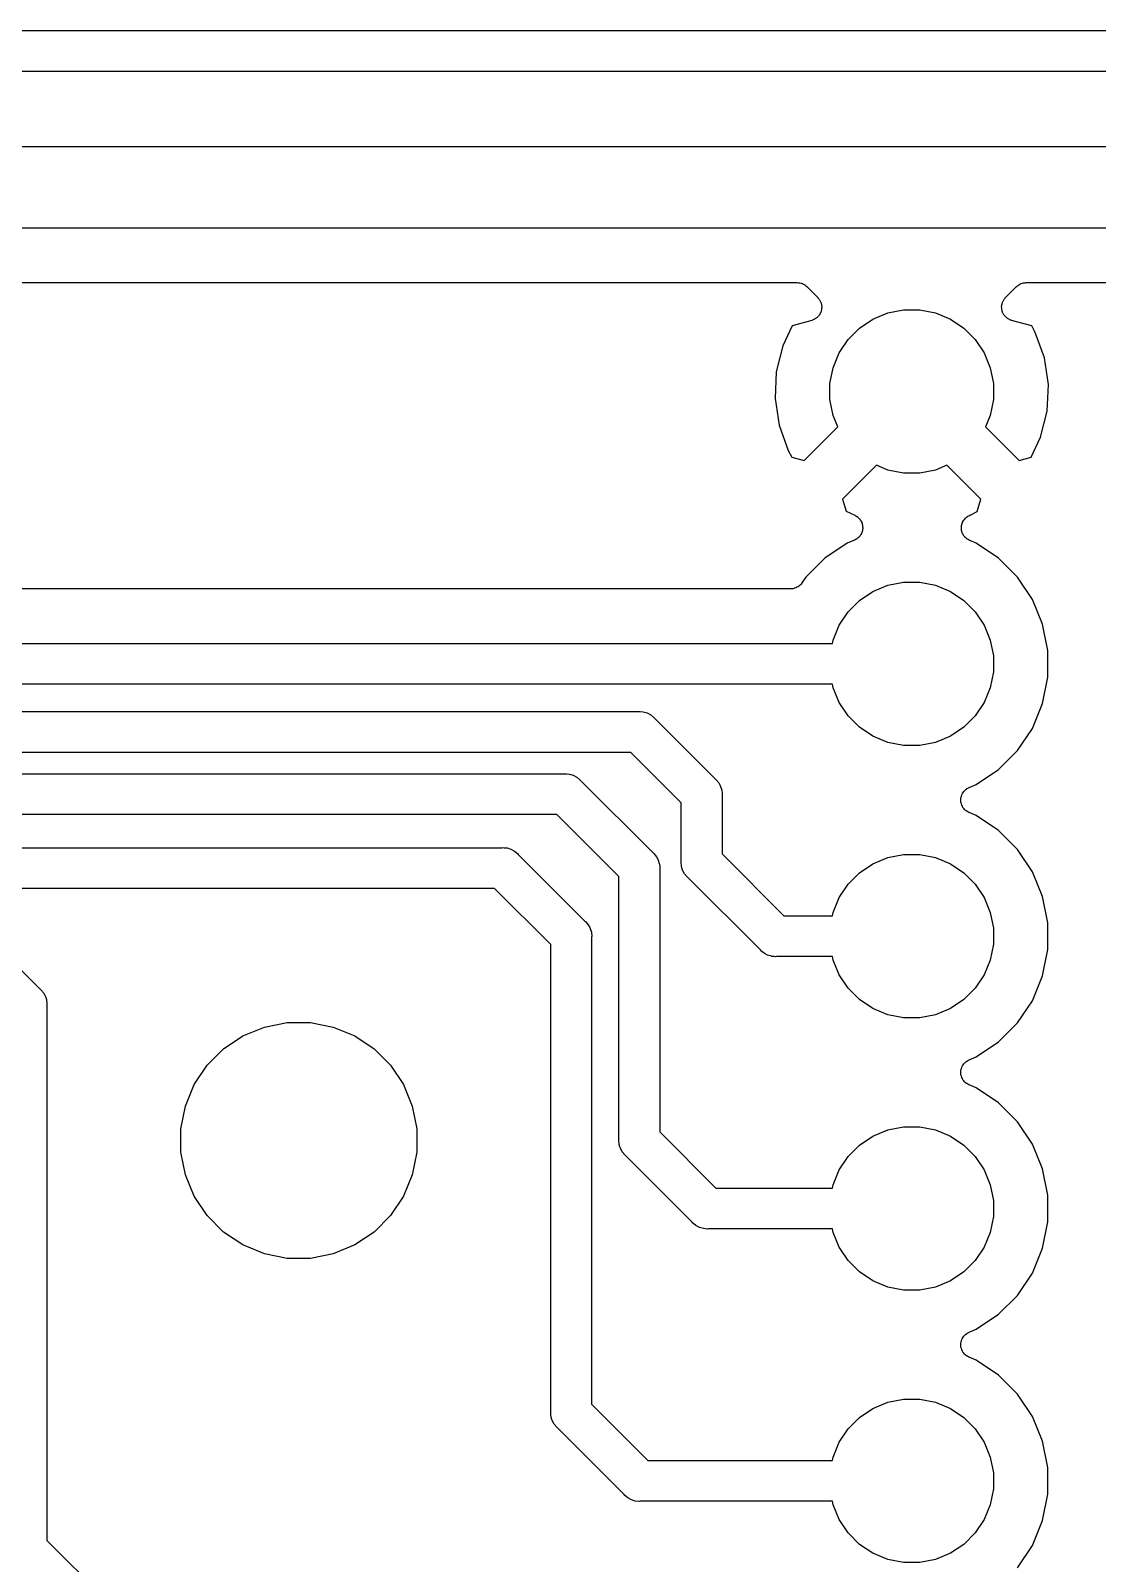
# Model space of a CAD drawing. Extents: x 1.17 to 5.78, y -4.25 to -1.29.
# Drawn here: x 4.727 to 5.118, y -1.855 to -1.292 of the extents above; entities that cross this region are included whole.
import ezdxf

# ---------------------------------------------------------------- set-up
doc = ezdxf.new("R2010")
doc.units = 0
doc.header["$MEASUREMENT"] = 0
doc.layers.add('BLACK', color=7, linetype='CONTINUOUS')

msp = doc.modelspace()

# ---------------------------------------------------------------- linework, layer by layer
at = {"layer": 'BLACK', "linetype": 'CONTINUOUS'}
for p, q in [((3.12537, -1.2925), (5.67463, -1.2925)), ((5.67189, -1.3075), (3.12811, -1.3075)), ((3.70074, -1.335), (5.44926, -1.335)), ((5.44379, -1.365), (3.70621, -1.365)), ((3.71657, -1.385), (5.00793, -1.385)), ((5.00793, -1.385), (5.00795, -1.385)), ((5.00795, -1.385), (5.00795, -1.385)), ((5.00795, -1.385), (5.00795, -1.385)), ((5.00795, -1.385), (5.008, -1.385)), ((5.008, -1.385), (5.00846, -1.38505)), ((5.00846, -1.38505), (5.00892, -1.3851)), ((5.00892, -1.3851), (5.00894, -1.38511)), ((5.00894, -1.38511), (5.00897, -1.38511)), ((5.00897, -1.38511), (5.00941, -1.38525)), ((5.00941, -1.38525), (5.00985, -1.38538)), ((5.00985, -1.38538), (5.00987, -1.3854)), ((5.00987, -1.3854), (5.0099, -1.3854)), ((5.0099, -1.3854), (5.0103, -1.38563)), ((5.0103, -1.38563), (5.01071, -1.38585)), ((5.01071, -1.38585), (5.01073, -1.38586)), ((5.01073, -1.38586), (5.01075, -1.38587)), ((5.01075, -1.38587), (5.01111, -1.38617)), ((5.01111, -1.38617), (5.01146, -1.38646)), ((5.01146, -1.38646), (5.01552, -1.39052)), ((5.08448, -1.39052), (5.08854, -1.38646)), ((5.08854, -1.38646), (5.08855, -1.38645)), ((5.08855, -1.38645), (5.08859, -1.38642)), ((5.08855, -1.38645), (5.08855, -1.38645)), ((5.08855, -1.38645), (5.08855, -1.38645)), ((5.08859, -1.38642), (5.08895, -1.38613)), ((5.08895, -1.38613), (5.0893, -1.38584)), ((5.0893, -1.38584), (5.08933, -1.38582)), ((5.08933, -1.38582), (5.08935, -1.38581)), ((5.08935, -1.38581), (5.08976, -1.38559)), ((5.08976, -1.38559), (5.09017, -1.38538)), ((5.09017, -1.38538), (5.09019, -1.38537)), ((5.09019, -1.38537), (5.09021, -1.38536)), ((5.09021, -1.38536), (5.09066, -1.38523)), ((5.09066, -1.38523), (5.0911, -1.3851)), ((5.0911, -1.3851), (5.09113, -1.38509)), ((5.09113, -1.38509), (5.09115, -1.38509)), ((5.09115, -1.38509), (5.09161, -1.38504)), ((5.09161, -1.38504), (5.09207, -1.385)), ((5.09207, -1.385), (5.43343, -1.385)), ((5.01552, -1.39052), (5.01557, -1.39057)), ((5.01557, -1.39057), (5.01575, -1.3908)), ((5.01575, -1.3908), (5.01595, -1.39101)), ((5.01595, -1.39101), (5.01605, -1.39118)), ((5.01605, -1.39118), (5.01618, -1.39133)), ((5.01618, -1.39133), (5.01631, -1.39159)), ((5.01631, -1.39159), (5.01646, -1.39183)), ((5.01646, -1.39183), (5.01654, -1.39202)), ((5.01654, -1.39202), (5.01663, -1.3922)), ((5.01663, -1.3922), (5.01671, -1.39248)), ((5.01673, -1.39564), (5.01665, -1.39582)), ((5.01671, -1.39248), (5.01681, -1.39275)), ((5.01679, -1.39535), (5.01673, -1.39564)), ((5.01688, -1.39508), (5.01679, -1.39535)), ((5.01681, -1.39275), (5.01684, -1.39294)), ((5.01684, -1.39294), (5.0169, -1.39314)), ((5.0169, -1.39488), (5.01688, -1.39508)), ((5.0169, -1.39314), (5.01693, -1.39342)), ((5.01695, -1.39468), (5.0169, -1.39488)), ((5.01693, -1.39342), (5.01697, -1.39371)), ((5.01699, -1.39411), (5.01695, -1.3944)), ((5.01695, -1.3944), (5.01695, -1.39468)), ((5.01697, -1.39371), (5.01697, -1.39391)), ((5.01697, -1.39391), (5.01699, -1.39411)), ((5.04125, -1.39615), (5.04705, -1.395)), ((5.04705, -1.395), (5.05295, -1.395)), ((5.05295, -1.395), (5.05875, -1.39615)), ((5.08301, -1.39404), (5.08303, -1.39384)), ((5.08304, -1.39433), (5.08301, -1.39404)), ((5.08303, -1.39364), (5.08308, -1.39336)), ((5.08303, -1.39384), (5.08303, -1.39364)), ((5.08305, -1.39462), (5.08304, -1.39433)), ((5.08309, -1.39481), (5.08305, -1.39462)), ((5.08308, -1.39336), (5.08311, -1.39307)), ((5.08311, -1.39501), (5.08309, -1.39481)), ((5.08311, -1.39307), (5.08317, -1.39288)), ((5.08319, -1.39529), (5.08311, -1.39501)), ((5.08317, -1.39288), (5.08321, -1.39268)), ((5.08325, -1.39557), (5.08319, -1.39529)), ((5.08321, -1.39268), (5.08331, -1.39241)), ((5.08333, -1.39575), (5.08325, -1.39557)), ((5.08331, -1.39241), (5.0834, -1.39214)), ((5.0834, -1.39214), (5.08349, -1.39196)), ((5.08349, -1.39196), (5.08357, -1.39177)), ((5.08357, -1.39177), (5.08372, -1.39153)), ((5.08372, -1.39153), (5.08386, -1.39128)), ((5.08386, -1.39128), (5.08399, -1.39112)), ((5.08399, -1.39112), (5.0841, -1.39095)), ((5.0841, -1.39095), (5.0843, -1.39074)), ((5.0843, -1.39074), (5.08448, -1.39052)), ((5.00608, -1.40089), (5.00266, -1.40818)), ((5.01333, -1.39887), (5.00608, -1.40089)), ((5.0136, -1.39877), (5.01333, -1.39887)), ((5.01387, -1.39869), (5.0136, -1.39877)), ((5.01405, -1.39859), (5.01387, -1.39869)), ((5.01424, -1.39852), (5.01405, -1.39859)), ((5.01448, -1.39837), (5.01424, -1.39852)), ((5.01474, -1.39823), (5.01448, -1.39837)), ((5.01489, -1.3981), (5.01474, -1.39823)), ((5.01506, -1.398), (5.01489, -1.3981)), ((5.01527, -1.3978), (5.01506, -1.398)), ((5.0155, -1.39762), (5.01527, -1.3978)), ((5.01562, -1.39746), (5.0155, -1.39762)), ((5.01577, -1.39732), (5.01562, -1.39746)), ((5.01594, -1.39709), (5.01577, -1.39732)), ((5.01612, -1.39687), (5.01594, -1.39709)), ((5.01622, -1.39669), (5.01612, -1.39687)), ((5.01633, -1.39653), (5.01622, -1.39669)), ((5.01645, -1.39626), (5.01633, -1.39653)), ((5.01659, -1.39601), (5.01645, -1.39626)), ((5.01665, -1.39582), (5.01659, -1.39601)), ((5.03088, -1.4017), (5.03579, -1.39841)), ((5.03579, -1.39841), (5.04125, -1.39615)), ((5.05875, -1.39615), (5.06421, -1.39841)), ((5.06421, -1.39841), (5.06912, -1.4017)), ((5.08339, -1.39595), (5.08333, -1.39575)), ((5.08352, -1.3962), (5.08339, -1.39595)), ((5.08363, -1.39647), (5.08352, -1.3962)), ((5.08375, -1.39663), (5.08363, -1.39647)), ((5.08384, -1.39681), (5.08375, -1.39663)), ((5.08402, -1.39703), (5.08384, -1.39681)), ((5.08418, -1.39727), (5.08402, -1.39703)), ((5.08433, -1.39741), (5.08418, -1.39727)), ((5.08445, -1.39757), (5.08433, -1.39741)), ((5.08468, -1.39775), (5.08445, -1.39757)), ((5.08488, -1.39795), (5.08468, -1.39775)), ((5.08505, -1.39806), (5.08488, -1.39795)), ((5.0852, -1.39819), (5.08505, -1.39806)), ((5.08546, -1.39833), (5.0852, -1.39819)), ((5.0857, -1.39849), (5.08546, -1.39833)), ((5.08589, -1.39856), (5.0857, -1.39849)), ((5.08606, -1.39866), (5.08589, -1.39856)), ((5.08634, -1.39875), (5.08606, -1.39866)), ((5.0866, -1.39885), (5.08634, -1.39875)), ((5.08667, -1.39887), (5.0866, -1.39885)), ((5.09406, -1.40094), (5.08667, -1.39887)), ((5.09533, -1.4033), (5.09406, -1.40094)), ((5.02341, -1.41079), (5.0267, -1.40588)), ((5.0267, -1.40588), (5.03088, -1.4017)), ((5.06912, -1.4017), (5.0733, -1.40588)), ((5.0733, -1.40588), (5.07659, -1.41079)), ((5.09871, -1.41268), (5.09533, -1.4033)), ((5.00266, -1.40818), (5.00029, -1.41774)), ((5.02115, -1.41625), (5.02341, -1.41079)), ((5.07659, -1.41079), (5.07885, -1.41625)), ((5.00029, -1.41774), (4.99982, -1.42758)), ((5.02, -1.42205), (5.02115, -1.41625)), ((5.07885, -1.41625), (5.08, -1.42205)), ((5.10018, -1.42242), (5.09871, -1.41268)), ((5.02, -1.42795), (5.02, -1.42205)), ((5.08, -1.42205), (5.08, -1.42795)), ((5.09971, -1.43226), (5.10018, -1.42242)), ((4.99982, -1.42758), (5.00129, -1.43732)), ((5.02115, -1.43375), (5.02, -1.42795)), ((5.08, -1.42795), (5.07885, -1.43375)), ((5.0229, -1.43796), (5.02115, -1.43375)), ((5.07885, -1.43375), (5.0771, -1.43796)), ((5.09734, -1.44182), (5.09971, -1.43226)), ((5.00129, -1.43732), (5.00467, -1.4467)), ((5.01052, -1.45034), (5.0229, -1.43796)), ((5.0771, -1.43796), (5.08948, -1.45034)), ((5.09392, -1.44911), (5.09734, -1.44182)), ((5.00467, -1.4467), (5.00594, -1.44906)), ((5.00594, -1.44906), (5.01052, -1.45034)), ((5.08948, -1.45034), (5.09392, -1.44911)), ((5.03704, -1.4521), (5.02466, -1.46448)), ((5.04125, -1.45385), (5.03704, -1.4521)), ((5.04705, -1.455), (5.04125, -1.45385)), ((5.05295, -1.455), (5.04705, -1.455)), ((5.05875, -1.45385), (5.05295, -1.455)), ((5.06296, -1.4521), (5.05875, -1.45385)), ((5.07534, -1.46448), (5.06296, -1.4521)), ((5.02466, -1.46448), (5.02589, -1.46892)), ((5.07406, -1.46906), (5.07534, -1.46448)), ((5.02589, -1.46892), (5.02917, -1.47046)), ((5.02917, -1.47046), (5.02923, -1.47049)), ((5.02923, -1.47049), (5.02954, -1.47068)), ((5.02954, -1.47068), (5.02986, -1.47085)), ((5.02986, -1.47085), (5.02995, -1.47093)), ((5.02995, -1.47093), (5.03006, -1.471)), ((5.03006, -1.471), (5.03033, -1.47124)), ((5.03033, -1.47124), (5.0306, -1.47148)), ((5.0306, -1.47148), (5.03068, -1.47157)), ((5.03068, -1.47157), (5.03078, -1.47166)), ((5.03078, -1.47166), (5.03099, -1.47195)), ((5.03099, -1.47195), (5.03122, -1.47223)), ((5.03122, -1.47223), (5.03128, -1.47235)), ((5.03128, -1.47235), (5.03135, -1.47245)), ((5.03135, -1.47245), (5.0315, -1.47278)), ((5.0315, -1.47278), (5.03167, -1.4731)), ((5.03167, -1.4731), (5.03171, -1.47322)), ((5.03171, -1.47322), (5.03176, -1.47333)), ((5.03176, -1.47333), (5.03184, -1.47369)), ((5.03184, -1.47369), (5.03195, -1.47403)), ((5.03195, -1.47403), (5.03196, -1.47416)), ((5.03196, -1.47416), (5.03199, -1.47428)), ((5.03199, -1.47428), (5.032, -1.47464)), ((5.06824, -1.47483), (5.06829, -1.47445)), ((5.06829, -1.47445), (5.06833, -1.47408)), ((5.06833, -1.47408), (5.06837, -1.47397)), ((5.06837, -1.47397), (5.06838, -1.47387)), ((5.06838, -1.47387), (5.06851, -1.47351)), ((5.06851, -1.47351), (5.06862, -1.47315)), ((5.06862, -1.47315), (5.06868, -1.47305)), ((5.06868, -1.47305), (5.06871, -1.47295)), ((5.06871, -1.47295), (5.06891, -1.47262)), ((5.06891, -1.47262), (5.06909, -1.47229)), ((5.06909, -1.47229), (5.06916, -1.4722)), ((5.06916, -1.4722), (5.06922, -1.47211)), ((5.06922, -1.47211), (5.06947, -1.47183)), ((5.06947, -1.47183), (5.06971, -1.47154)), ((5.06971, -1.47154), (5.0698, -1.47147)), ((5.0698, -1.47147), (5.06987, -1.47139)), ((5.06987, -1.47139), (5.07018, -1.47116)), ((5.07018, -1.47116), (5.07047, -1.47092)), ((5.07047, -1.47092), (5.07057, -1.47087)), ((5.07057, -1.47087), (5.07065, -1.47081)), ((5.07065, -1.47081), (5.071, -1.47064)), ((5.071, -1.47064), (5.07133, -1.47046)), ((5.07133, -1.47046), (5.07144, -1.47043)), ((5.07144, -1.47043), (5.07154, -1.47039)), ((5.07154, -1.47039), (5.0717, -1.47033)), ((5.0717, -1.47033), (5.07406, -1.46906)), ((5.02895, -1.4796), (5.02632, -1.48069)), ((5.02927, -1.47943), (5.02895, -1.4796)), ((5.0296, -1.47927), (5.02927, -1.47943)), ((5.0297, -1.4792), (5.0296, -1.47927)), ((5.02981, -1.47914), (5.0297, -1.4792)), ((5.03009, -1.47891), (5.02981, -1.47914)), ((5.03038, -1.47869), (5.03009, -1.47891)), ((5.03047, -1.4786), (5.03038, -1.47869)), ((5.03057, -1.47852), (5.03047, -1.4786)), ((5.0308, -1.47824), (5.03057, -1.47852)), ((5.03104, -1.47797), (5.0308, -1.47824)), ((5.03111, -1.47787), (5.03104, -1.47797)), ((5.03119, -1.47777), (5.03111, -1.47787)), ((5.03136, -1.47745), (5.03119, -1.47777)), ((5.03155, -1.47714), (5.03136, -1.47745)), ((5.03159, -1.47702), (5.03155, -1.47714)), ((5.03165, -1.47691), (5.03159, -1.47702)), ((5.03176, -1.47656), (5.03165, -1.47691)), ((5.03188, -1.47622), (5.03176, -1.47656)), ((5.0319, -1.4761), (5.03188, -1.47622)), ((5.03194, -1.47598), (5.0319, -1.4761)), ((5.03197, -1.47561), (5.03194, -1.47598)), ((5.03203, -1.47526), (5.03197, -1.47561)), ((5.032, -1.47464), (5.03204, -1.47501)), ((5.03204, -1.47501), (5.03202, -1.47513)), ((5.03202, -1.47513), (5.03203, -1.47526)), ((5.06823, -1.47505), (5.06824, -1.47494)), ((5.06826, -1.47543), (5.06823, -1.47505)), ((5.06824, -1.47494), (5.06824, -1.47483)), ((5.06828, -1.47581), (5.06826, -1.47543)), ((5.06831, -1.47591), (5.06828, -1.47581)), ((5.06832, -1.47602), (5.06831, -1.47591)), ((5.06842, -1.47638), (5.06832, -1.47602)), ((5.06851, -1.47675), (5.06842, -1.47638)), ((5.06856, -1.47685), (5.06851, -1.47675)), ((5.06859, -1.47696), (5.06856, -1.47685)), ((5.06877, -1.47729), (5.06859, -1.47696)), ((5.06893, -1.47764), (5.06877, -1.47729)), ((5.06899, -1.47772), (5.06893, -1.47764)), ((5.06904, -1.47782), (5.06899, -1.47772)), ((5.06928, -1.47812), (5.06904, -1.47782)), ((5.0695, -1.47842), (5.06928, -1.47812)), ((5.06958, -1.4785), (5.0695, -1.47842)), ((5.06965, -1.47858), (5.06958, -1.4785)), ((5.06994, -1.47883), (5.06965, -1.47858)), ((5.07022, -1.47908), (5.06994, -1.47883)), ((5.07032, -1.47914), (5.07022, -1.47908)), ((5.0704, -1.47921), (5.07032, -1.47914)), ((5.07073, -1.4794), (5.0704, -1.47921)), ((5.07106, -1.47959), (5.07073, -1.4794)), ((5.07116, -1.47963), (5.07106, -1.47959)), ((5.07125, -1.47968), (5.07116, -1.47963)), ((5.07132, -1.47971), (5.07125, -1.47968)), ((5.07368, -1.48069), (5.07132, -1.47971)), ((5.02632, -1.48069), (5.01813, -1.48616)), ((5.08187, -1.48616), (5.07368, -1.48069)), ((5.01813, -1.48616), (5.01116, -1.49313)), ((5.08884, -1.49313), (5.08187, -1.48616)), ((5.00788, -1.4969), (5.00747, -1.49712)), ((5.00829, -1.49669), (5.00788, -1.4969)), ((5.00831, -1.49668), (5.00829, -1.49669)), ((5.00833, -1.49666), (5.00831, -1.49668)), ((5.00869, -1.49637), (5.00833, -1.49666)), ((5.00906, -1.49608), (5.00869, -1.49637)), ((5.00907, -1.49606), (5.00906, -1.49608)), ((5.00909, -1.49605), (5.00907, -1.49606)), ((5.00939, -1.49569), (5.00909, -1.49605)), ((5.00969, -1.49534), (5.00939, -1.49569)), ((5.00971, -1.4953), (5.00969, -1.49534)), ((5.00973, -1.49528), (5.00971, -1.4953)), ((5.00971, -1.4953), (5.00971, -1.4953)), ((5.00971, -1.4953), (5.00971, -1.4953)), ((5.01116, -1.49313), (5.00973, -1.49528)), ((5.03579, -1.49841), (5.04125, -1.49615)), ((5.04125, -1.49615), (5.04705, -1.495)), ((5.04705, -1.495), (5.05295, -1.495)), ((5.05295, -1.495), (5.05875, -1.49615)), ((5.05875, -1.49615), (5.06421, -1.49841)), ((5.09431, -1.50132), (5.08884, -1.49313)), ((5.00557, -1.4975), (4.68185, -1.4975)), ((5.00603, -1.49745), (5.00557, -1.4975)), ((5.00649, -1.49741), (5.00603, -1.49745)), ((5.00652, -1.49741), (5.00649, -1.49741)), ((5.00654, -1.4974), (5.00652, -1.49741)), ((5.00698, -1.49727), (5.00654, -1.4974)), ((5.00743, -1.49714), (5.00698, -1.49727)), ((5.00745, -1.49713), (5.00743, -1.49714)), ((5.00747, -1.49712), (5.00745, -1.49713)), ((5.0267, -1.50588), (5.03088, -1.5017)), ((5.03088, -1.5017), (5.03579, -1.49841)), ((5.06421, -1.49841), (5.06912, -1.5017)), ((5.06912, -1.5017), (5.0733, -1.50588)), ((5.09808, -1.51042), (5.09431, -1.50132)), ((5.02341, -1.51079), (5.0267, -1.50588)), ((5.0733, -1.50588), (5.07659, -1.51079)), ((5.02115, -1.51625), (5.02341, -1.51079)), ((5.07659, -1.51079), (5.07885, -1.51625)), ((5.1, -1.52008), (5.09808, -1.51042)), ((4.20311, -1.5175), (5.0209, -1.5175)), ((5.0209, -1.5175), (5.02115, -1.51625)), ((5.07885, -1.51625), (5.08, -1.52205)), ((5.08, -1.52205), (5.08, -1.52795)), ((5.1, -1.52992), (5.1, -1.52008)), ((5.08, -1.52795), (5.07885, -1.53375)), ((5.09808, -1.53958), (5.1, -1.52992)), ((5.0209, -1.5325), (4.20037, -1.5325)), ((5.02115, -1.53375), (5.0209, -1.5325)), ((5.02341, -1.53921), (5.02115, -1.53375)), ((5.07885, -1.53375), (5.07659, -1.53921)), ((5.0267, -1.54412), (5.02341, -1.53921)), ((5.07659, -1.53921), (5.0733, -1.54412)), ((5.09431, -1.54868), (5.09808, -1.53958)), ((4.10311, -1.5425), (4.94963, -1.5425)), ((4.94963, -1.5425), (4.95, -1.54246)), ((4.95, -1.54246), (4.95037, -1.5425)), ((4.95037, -1.5425), (4.95037, -1.5425)), ((4.95037, -1.5425), (4.95147, -1.54261)), ((4.95147, -1.54261), (4.95288, -1.54304)), ((4.95288, -1.54304), (4.95419, -1.54373)), ((4.95419, -1.54373), (4.95533, -1.54467)), ((4.95533, -1.54467), (4.95556, -1.54496)), ((4.95556, -1.54496), (4.97792, -1.56731)), ((5.03088, -1.5483), (5.0267, -1.54412)), ((5.0733, -1.54412), (5.06912, -1.5483)), ((5.03579, -1.55159), (5.03088, -1.5483)), ((5.04125, -1.55385), (5.03579, -1.55159)), ((5.06421, -1.55159), (5.05875, -1.55385)), ((5.06912, -1.5483), (5.06421, -1.55159)), ((5.08884, -1.55687), (5.09431, -1.54868)), ((4.94689, -1.5575), (4.10037, -1.5575)), ((4.96537, -1.57598), (4.94689, -1.5575)), ((5.04705, -1.555), (5.04125, -1.55385)), ((5.05295, -1.555), (5.04705, -1.555)), ((5.05875, -1.55385), (5.05295, -1.555)), ((5.08187, -1.56384), (5.08884, -1.55687)), ((5.07368, -1.56931), (5.08187, -1.56384)), ((4.00098, -1.56537), (4.92251, -1.56537)), ((4.92251, -1.56537), (4.92287, -1.56534)), ((4.92287, -1.56534), (4.92324, -1.56537)), ((4.92324, -1.56537), (4.92324, -1.56537)), ((4.92324, -1.56537), (4.92434, -1.56548)), ((4.92434, -1.56548), (4.92576, -1.56591)), ((4.92576, -1.56591), (4.92706, -1.56661)), ((4.92706, -1.56661), (4.9282, -1.56755)), ((4.9282, -1.56755), (4.92844, -1.56783)), ((4.92844, -1.56783), (4.95504, -1.59444)), ((4.97792, -1.56731), (4.9782, -1.56755)), ((4.9782, -1.56755), (4.97914, -1.56869)), ((4.97914, -1.56869), (4.97956, -1.56947)), ((4.97956, -1.56947), (4.97984, -1.56999)), ((4.97984, -1.56999), (4.98027, -1.5714)), ((5.0711, -1.57038), (5.07368, -1.56931)), ((4.98027, -1.5714), (4.98027, -1.57145)), ((4.98027, -1.57145), (4.98037, -1.57251)), ((4.98037, -1.57251), (4.98037, -1.57251)), ((4.98037, -1.57251), (4.98041, -1.57287)), ((4.98041, -1.57287), (4.98037, -1.57324)), ((4.98037, -1.57324), (4.98037, -1.59477)), ((5.06801, -1.57496), (5.06806, -1.57448)), ((5.06801, -1.57497), (5.06801, -1.57496)), ((5.06806, -1.57545), (5.06801, -1.57497)), ((5.06801, -1.57497), (5.06801, -1.57497)), ((5.06806, -1.57448), (5.06811, -1.574)), ((5.0681, -1.57593), (5.06806, -1.57545)), ((5.06811, -1.574), (5.06811, -1.57399)), ((5.06811, -1.57399), (5.06812, -1.57399)), ((5.06812, -1.57399), (5.06826, -1.57353)), ((5.06826, -1.57353), (5.0684, -1.57307)), ((5.0684, -1.57306), (5.06841, -1.57305)), ((5.0684, -1.57307), (5.0684, -1.57306)), ((5.06841, -1.57305), (5.06863, -1.57263)), ((5.06863, -1.57263), (5.06886, -1.57221)), ((5.06886, -1.57221), (5.06887, -1.5722)), ((5.06887, -1.5722), (5.06918, -1.57183)), ((5.06887, -1.5722), (5.06887, -1.5722)), ((5.06918, -1.57183), (5.06948, -1.57146)), ((5.06948, -1.57146), (5.06949, -1.57145)), ((5.06949, -1.57145), (5.06986, -1.57115)), ((5.06949, -1.57145), (5.06949, -1.57145)), ((5.06986, -1.57115), (5.07024, -1.57084)), ((5.07024, -1.57084), (5.07025, -1.57083)), ((5.07024, -1.57084), (5.07024, -1.57084)), ((5.07025, -1.57083), (5.07067, -1.57061)), ((5.07067, -1.57061), (5.0711, -1.57038)), ((4.91977, -1.58037), (3.99824, -1.58037)), ((4.9425, -1.60311), (4.91977, -1.58037)), ((4.96537, -1.59751), (4.96537, -1.57598)), ((5.0681, -1.57594), (5.0681, -1.57593)), ((5.0681, -1.57595), (5.0681, -1.57594)), ((5.06824, -1.57641), (5.0681, -1.57595)), ((5.06837, -1.57686), (5.06824, -1.57641)), ((5.06838, -1.57687), (5.06837, -1.57686)), ((5.06838, -1.57688), (5.06838, -1.57687)), ((5.0686, -1.5773), (5.06838, -1.57688)), ((5.06882, -1.57773), (5.0686, -1.5773)), ((5.06883, -1.57774), (5.06882, -1.57773)), ((5.06883, -1.57775), (5.06883, -1.57774)), ((5.06913, -1.57811), (5.06883, -1.57775)), ((5.06943, -1.57849), (5.06913, -1.57811)), ((5.06944, -1.5785), (5.06943, -1.57849)), ((5.06981, -1.57881), (5.06944, -1.5785)), ((5.06944, -1.5785), (5.06944, -1.5785)), ((5.07018, -1.57912), (5.06981, -1.57881)), ((5.07019, -1.57912), (5.07018, -1.57912)), ((5.07019, -1.57913), (5.07019, -1.57912)), ((5.07061, -1.57936), (5.07019, -1.57913)), ((5.07103, -1.57959), (5.07061, -1.57936)), ((5.07105, -1.5796), (5.07103, -1.57959)), ((5.0711, -1.57962), (5.07105, -1.5796)), ((5.07105, -1.5796), (5.07105, -1.5796)), ((5.07105, -1.5796), (5.07105, -1.5796)), ((5.07368, -1.58069), (5.0711, -1.57962)), ((5.08187, -1.58616), (5.07368, -1.58069)), ((5.08884, -1.59313), (5.08187, -1.58616)), ((3.90311, -1.5925), (4.89963, -1.5925)), ((4.89963, -1.5925), (4.9, -1.59246)), ((4.9, -1.59246), (4.90037, -1.5925)), ((4.90037, -1.5925), (4.90037, -1.5925)), ((4.90037, -1.5925), (4.90147, -1.59261)), ((4.90147, -1.59261), (4.90288, -1.59304)), ((4.90288, -1.59304), (4.90419, -1.59373)), ((4.90419, -1.59373), (4.90533, -1.59467)), ((4.90533, -1.59467), (4.90556, -1.59496)), ((4.90556, -1.59496), (4.93004, -1.61944)), ((4.95504, -1.59444), (4.95533, -1.59467)), ((4.95533, -1.59467), (4.95627, -1.59581)), ((4.95627, -1.59581), (4.95688, -1.59696)), ((4.95688, -1.59696), (4.95696, -1.59712)), ((4.95696, -1.59712), (4.95731, -1.59826)), ((4.95731, -1.59826), (4.95739, -1.59853)), ((4.96534, -1.59787), (4.96537, -1.59751)), ((4.96537, -1.59824), (4.96534, -1.59787)), ((4.96544, -1.59893), (4.96537, -1.59824)), ((4.96537, -1.59824), (4.96537, -1.59824)), ((4.98037, -1.59477), (5.00311, -1.6175)), ((5.03579, -1.59841), (5.04125, -1.59615)), ((5.04125, -1.59615), (5.04705, -1.595)), ((5.04705, -1.595), (5.05295, -1.595)), ((5.05295, -1.595), (5.05875, -1.59615)), ((5.05875, -1.59615), (5.06421, -1.59841)), ((5.09431, -1.60132), (5.08884, -1.59313)), ((4.9425, -1.62537), (4.9425, -1.60311)), ((4.95739, -1.59853), (4.9575, -1.59963)), ((4.9575, -1.59963), (4.9575, -1.59963)), ((4.9575, -1.59963), (4.95754, -1.6)), ((4.95754, -1.6), (4.9575, -1.60037)), ((4.9575, -1.60037), (4.9575, -1.69689)), ((4.96548, -1.59934), (4.96544, -1.59893)), ((4.96579, -1.60035), (4.96548, -1.59934)), ((4.96591, -1.60076), (4.96579, -1.60035)), ((4.96661, -1.60206), (4.96591, -1.60076)), ((4.96755, -1.6032), (4.96661, -1.60206)), ((4.96783, -1.60344), (4.96755, -1.6032)), ((4.99444, -1.63004), (4.96783, -1.60344)), ((5.0267, -1.60588), (5.03088, -1.6017)), ((5.03088, -1.6017), (5.03579, -1.59841)), ((5.06421, -1.59841), (5.06912, -1.6017)), ((5.06912, -1.6017), (5.0733, -1.60588)), ((5.09808, -1.61042), (5.09431, -1.60132)), ((4.89689, -1.6075), (3.90037, -1.6075)), ((4.9175, -1.62811), (4.89689, -1.6075)), ((5.02341, -1.61079), (5.0267, -1.60588)), ((5.0733, -1.60588), (5.07659, -1.61079)), ((5.02115, -1.61625), (5.02341, -1.61079)), ((5.07659, -1.61079), (5.07885, -1.61625)), ((5.1, -1.62008), (5.09808, -1.61042)), ((4.70344, -1.61783), (4.73004, -1.64444)), ((4.93004, -1.61944), (4.93033, -1.61967)), ((4.93033, -1.61967), (4.93127, -1.62081)), ((5.00311, -1.6175), (5.0209, -1.6175)), ((5.0209, -1.6175), (5.02115, -1.61625)), ((5.07885, -1.61625), (5.08, -1.62205)), ((5.1, -1.62992), (5.1, -1.62008)), ((4.93127, -1.62081), (4.93179, -1.6218)), ((4.93179, -1.6218), (4.93196, -1.62212)), ((4.93196, -1.62212), (4.93239, -1.62353)), ((4.93239, -1.62353), (4.93254, -1.625)), ((4.93254, -1.625), (4.9325, -1.62537)), ((4.9325, -1.62537), (4.9325, -1.79689)), ((4.9425, -1.69963), (4.9425, -1.62537)), ((4.9425, -1.62537), (4.9425, -1.62537)), ((5.08, -1.62205), (5.08, -1.62795)), ((4.9175, -1.79963), (4.9175, -1.62811)), ((4.99467, -1.63033), (4.99444, -1.63004)), ((4.99581, -1.63127), (4.99467, -1.63033)), ((4.99617, -1.63146), (4.99581, -1.63127)), ((4.99712, -1.63196), (4.99617, -1.63146)), ((4.99853, -1.63239), (4.99712, -1.63196)), ((5.08, -1.62795), (5.07885, -1.63375)), ((5.09808, -1.63958), (5.1, -1.62992)), ((4.99868, -1.63241), (4.99853, -1.63239)), ((4.99963, -1.6325), (4.99868, -1.63241)), ((5, -1.63254), (4.99963, -1.6325)), ((4.99963, -1.6325), (4.99963, -1.6325)), ((5.00037, -1.6325), (5, -1.63254)), ((5.0209, -1.6325), (5.00037, -1.6325)), ((5.02115, -1.63375), (5.0209, -1.6325)), ((5.02341, -1.63921), (5.02115, -1.63375)), ((5.07885, -1.63375), (5.07659, -1.63921)), ((5.0267, -1.64412), (5.02341, -1.63921)), ((5.07659, -1.63921), (5.0733, -1.64412)), ((5.09431, -1.64868), (5.09808, -1.63958)), ((4.73004, -1.64444), (4.73033, -1.64467)), ((4.73033, -1.64467), (4.73127, -1.64581)), ((4.73127, -1.64581), (4.73173, -1.64668)), ((4.73173, -1.64668), (4.73196, -1.64712)), ((4.73196, -1.64712), (4.73232, -1.6483)), ((4.73232, -1.6483), (4.73239, -1.64853)), ((4.73239, -1.64853), (4.7325, -1.64963)), ((5.03088, -1.6483), (5.0267, -1.64412)), ((5.03579, -1.65159), (5.03088, -1.6483)), ((5.06912, -1.6483), (5.06421, -1.65159)), ((5.0733, -1.64412), (5.06912, -1.6483)), ((5.08884, -1.65687), (5.09431, -1.64868)), ((4.7325, -1.64963), (4.7325, -1.64963)), ((4.7325, -1.64963), (4.73254, -1.65)), ((4.73254, -1.65), (4.7325, -1.65037)), ((4.7325, -1.65037), (4.7325, -1.84689)), ((5.04125, -1.65385), (5.03579, -1.65159)), ((5.04705, -1.655), (5.04125, -1.65385)), ((5.05875, -1.65385), (5.05295, -1.655)), ((5.06421, -1.65159), (5.05875, -1.65385)), ((4.80449, -1.66162), (4.81237, -1.65836)), ((4.81237, -1.65836), (4.82073, -1.65669)), ((4.82073, -1.65669), (4.82927, -1.65669)), ((4.82927, -1.65669), (4.83763, -1.65836)), ((4.83763, -1.65836), (4.84551, -1.66162)), ((5.05295, -1.655), (5.04705, -1.655)), ((5.08187, -1.66384), (5.08884, -1.65687)), ((4.79739, -1.66636), (4.80449, -1.66162)), ((4.84551, -1.66162), (4.85261, -1.66636)), ((5.07368, -1.66931), (5.08187, -1.66384)), ((4.79136, -1.67239), (4.79739, -1.66636)), ((4.85261, -1.66636), (4.85864, -1.67239)), ((5.06948, -1.67146), (5.06949, -1.67145)), ((5.06949, -1.67145), (5.06986, -1.67115)), ((5.06949, -1.67145), (5.06949, -1.67145)), ((5.06986, -1.67115), (5.07024, -1.67084)), ((5.07024, -1.67084), (5.07025, -1.67083)), ((5.07024, -1.67084), (5.07024, -1.67084)), ((5.07025, -1.67083), (5.07067, -1.67061)), ((5.07067, -1.67061), (5.0711, -1.67038)), ((5.0711, -1.67038), (5.07368, -1.66931)), ((4.78662, -1.67949), (4.79136, -1.67239)), ((4.85864, -1.67239), (4.86338, -1.67949)), ((5.06801, -1.67496), (5.06806, -1.67448)), ((5.06801, -1.67497), (5.06801, -1.67496)), ((5.06806, -1.67545), (5.06801, -1.67497)), ((5.06801, -1.67497), (5.06801, -1.67497)), ((5.06806, -1.67448), (5.06811, -1.674)), ((5.0681, -1.67593), (5.06806, -1.67545)), ((5.0681, -1.67594), (5.0681, -1.67593)), ((5.0681, -1.67595), (5.0681, -1.67594)), ((5.06824, -1.67641), (5.0681, -1.67595)), ((5.06811, -1.674), (5.06811, -1.67399)), ((5.06811, -1.67399), (5.06812, -1.67399)), ((5.06812, -1.67399), (5.06826, -1.67353)), ((5.06837, -1.67686), (5.06824, -1.67641)), ((5.06826, -1.67353), (5.0684, -1.67307)), ((5.06838, -1.67687), (5.06837, -1.67686)), ((5.06838, -1.67688), (5.06838, -1.67687)), ((5.0686, -1.6773), (5.06838, -1.67688)), ((5.0684, -1.67306), (5.06841, -1.67305)), ((5.0684, -1.67307), (5.0684, -1.67306)), ((5.06841, -1.67305), (5.06864, -1.67263)), ((5.06864, -1.67263), (5.06886, -1.67221)), ((5.06886, -1.67221), (5.06887, -1.6722)), ((5.06887, -1.6722), (5.06918, -1.67183)), ((5.06887, -1.6722), (5.06887, -1.6722)), ((5.06918, -1.67183), (5.06948, -1.67146)), ((4.78336, -1.68737), (4.78662, -1.67949)), ((4.86338, -1.67949), (4.86664, -1.68737)), ((5.06882, -1.67773), (5.0686, -1.6773)), ((5.06883, -1.67774), (5.06882, -1.67773)), ((5.06883, -1.67775), (5.06883, -1.67774)), ((5.06913, -1.67811), (5.06883, -1.67775)), ((5.06943, -1.67849), (5.06913, -1.67811)), ((5.06944, -1.6785), (5.06943, -1.67849)), ((5.06981, -1.67881), (5.06944, -1.6785)), ((5.06944, -1.6785), (5.06944, -1.6785)), ((5.07018, -1.67912), (5.06981, -1.67881)), ((5.07019, -1.67912), (5.07018, -1.67912)), ((5.07019, -1.67913), (5.07019, -1.67912)), ((5.07061, -1.67936), (5.07019, -1.67913)), ((5.07103, -1.67959), (5.07061, -1.67936)), ((5.07105, -1.6796), (5.07103, -1.67959)), ((5.0711, -1.67962), (5.07105, -1.6796)), ((5.07105, -1.6796), (5.07105, -1.6796)), ((5.07105, -1.6796), (5.07105, -1.6796)), ((5.07368, -1.68069), (5.0711, -1.67962)), ((5.08187, -1.68616), (5.07368, -1.68069)), ((4.78169, -1.69573), (4.78336, -1.68737)), ((4.86664, -1.68737), (4.86831, -1.69573)), ((5.08884, -1.69313), (5.08187, -1.68616)), ((5.09431, -1.70132), (5.08884, -1.69313)), ((4.78169, -1.70427), (4.78169, -1.69573)), ((4.86831, -1.69573), (4.86831, -1.70427)), ((4.9575, -1.69689), (4.97811, -1.7175)), ((5.03088, -1.7017), (5.03579, -1.69841)), ((5.03579, -1.69841), (5.04125, -1.69615)), ((5.04125, -1.69615), (5.04705, -1.695)), ((5.04705, -1.695), (5.05295, -1.695)), ((5.05295, -1.695), (5.05875, -1.69615)), ((5.05875, -1.69615), (5.06421, -1.69841)), ((5.06421, -1.69841), (5.06912, -1.7017)), ((4.78336, -1.71263), (4.78169, -1.70427)), ((4.86831, -1.70427), (4.86664, -1.71263)), ((4.94246, -1.7), (4.9425, -1.69963)), ((4.9425, -1.70037), (4.94246, -1.7)), ((4.94255, -1.70087), (4.9425, -1.70037)), ((4.9425, -1.70037), (4.9425, -1.70037)), ((4.94261, -1.70147), (4.94255, -1.70087)), ((4.94286, -1.70231), (4.94261, -1.70147)), ((4.94304, -1.70288), (4.94286, -1.70231)), ((4.94373, -1.70419), (4.94304, -1.70288)), ((4.94467, -1.70533), (4.94373, -1.70419)), ((5.0267, -1.70588), (5.03088, -1.7017)), ((5.06912, -1.7017), (5.0733, -1.70588)), ((5.09808, -1.71042), (5.09431, -1.70132)), ((4.94496, -1.70556), (4.94467, -1.70533)), ((4.96944, -1.73004), (4.94496, -1.70556)), ((5.02115, -1.71625), (5.02341, -1.71079)), ((5.02341, -1.71079), (5.0267, -1.70588)), ((5.0733, -1.70588), (5.07659, -1.71079)), ((5.07659, -1.71079), (5.07885, -1.71625)), ((5.1, -1.72008), (5.09808, -1.71042)), ((4.78662, -1.72051), (4.78336, -1.71263)), ((4.86664, -1.71263), (4.86338, -1.72051)), ((5.0209, -1.7175), (5.02115, -1.71625)), ((5.07885, -1.71625), (5.08, -1.72205)), ((4.79136, -1.72761), (4.78662, -1.72051)), ((4.86338, -1.72051), (4.85864, -1.72761)), ((4.97811, -1.7175), (5.0209, -1.7175)), ((5.08, -1.72205), (5.08, -1.72795)), ((5.1, -1.72992), (5.1, -1.72008)), ((4.79739, -1.73364), (4.79136, -1.72761)), ((4.85864, -1.72761), (4.85261, -1.73364)), ((4.96967, -1.73033), (4.96944, -1.73004)), ((4.96996, -1.73056), (4.96967, -1.73033)), ((4.97002, -1.73062), (4.96996, -1.73056)), ((4.96996, -1.73056), (4.96996, -1.73056)), ((4.97081, -1.73127), (4.97002, -1.73062)), ((4.97212, -1.73196), (4.97081, -1.73127)), ((4.97353, -1.73239), (4.97212, -1.73196)), ((4.975, -1.73254), (4.97353, -1.73239)), ((4.97537, -1.7325), (4.975, -1.73254)), ((5.0209, -1.7325), (4.97537, -1.7325)), ((5.02115, -1.73375), (5.0209, -1.7325)), ((5.08, -1.72795), (5.07885, -1.73375)), ((5.09808, -1.73958), (5.1, -1.72992)), ((4.80449, -1.73838), (4.79739, -1.73364)), ((4.81237, -1.74164), (4.80449, -1.73838)), ((4.84551, -1.73838), (4.83763, -1.74164)), ((4.85261, -1.73364), (4.84551, -1.73838)), ((5.02341, -1.73921), (5.02115, -1.73375)), ((5.07885, -1.73375), (5.07659, -1.73921)), ((4.82073, -1.74331), (4.81237, -1.74164)), ((4.82927, -1.74331), (4.82073, -1.74331)), ((4.83763, -1.74164), (4.82927, -1.74331)), ((5.0267, -1.74412), (5.02341, -1.73921)), ((5.03088, -1.7483), (5.0267, -1.74412)), ((5.0733, -1.74412), (5.06912, -1.7483)), ((5.07659, -1.73921), (5.0733, -1.74412)), ((5.09431, -1.74868), (5.09808, -1.73958)), ((5.03579, -1.75159), (5.03088, -1.7483)), ((5.06912, -1.7483), (5.06421, -1.75159)), ((5.08884, -1.75687), (5.09431, -1.74868)), ((5.04125, -1.75385), (5.03579, -1.75159)), ((5.04705, -1.755), (5.04125, -1.75385)), ((5.05295, -1.755), (5.04705, -1.755)), ((5.05875, -1.75385), (5.05295, -1.755)), ((5.06421, -1.75159), (5.05875, -1.75385)), ((5.08187, -1.76384), (5.08884, -1.75687)), ((5.07368, -1.76931), (5.08187, -1.76384)), ((5.06841, -1.77305), (5.06864, -1.77263)), ((5.06864, -1.77263), (5.06886, -1.77221)), ((5.06886, -1.77221), (5.06887, -1.7722)), ((5.06887, -1.7722), (5.06918, -1.77183)), ((5.06887, -1.7722), (5.06887, -1.7722)), ((5.06918, -1.77183), (5.06948, -1.77146)), ((5.06948, -1.77146), (5.06949, -1.77145)), ((5.06949, -1.77145), (5.06986, -1.77115)), ((5.06949, -1.77145), (5.06949, -1.77145)), ((5.06986, -1.77115), (5.07024, -1.77084)), ((5.07024, -1.77084), (5.07025, -1.77083)), ((5.07024, -1.77084), (5.07024, -1.77084)), ((5.07025, -1.77083), (5.07067, -1.77061)), ((5.07067, -1.77061), (5.0711, -1.77038)), ((5.0711, -1.77038), (5.07368, -1.76931)), ((5.06801, -1.77496), (5.06806, -1.77448)), ((5.06801, -1.77497), (5.06801, -1.77496)), ((5.06806, -1.77545), (5.06801, -1.77497)), ((5.06801, -1.77497), (5.06801, -1.77497)), ((5.06806, -1.77448), (5.06811, -1.774)), ((5.0681, -1.77593), (5.06806, -1.77545)), ((5.0681, -1.77594), (5.0681, -1.77593)), ((5.0681, -1.77595), (5.0681, -1.77594)), ((5.06824, -1.77641), (5.0681, -1.77595)), ((5.06811, -1.774), (5.06811, -1.77399)), ((5.06811, -1.77399), (5.06812, -1.77399)), ((5.06812, -1.77399), (5.06826, -1.77353)), ((5.06837, -1.77686), (5.06824, -1.77641)), ((5.06826, -1.77353), (5.0684, -1.77307)), ((5.06838, -1.77687), (5.06837, -1.77686)), ((5.06838, -1.77688), (5.06838, -1.77687)), ((5.0686, -1.7773), (5.06838, -1.77688)), ((5.0684, -1.77306), (5.06841, -1.77305)), ((5.0684, -1.77307), (5.0684, -1.77306)), ((5.06882, -1.77773), (5.0686, -1.7773)), ((5.06883, -1.77774), (5.06882, -1.77773)), ((5.06883, -1.77775), (5.06883, -1.77774)), ((5.06913, -1.77811), (5.06883, -1.77775)), ((5.06943, -1.77849), (5.06913, -1.77811)), ((5.06944, -1.7785), (5.06943, -1.77849)), ((5.06981, -1.77881), (5.06944, -1.7785)), ((5.06944, -1.7785), (5.06944, -1.7785)), ((5.07018, -1.77912), (5.06981, -1.77881)), ((5.07019, -1.77912), (5.07018, -1.77912)), ((5.07019, -1.77913), (5.07019, -1.77912)), ((5.07061, -1.77936), (5.07019, -1.77913)), ((5.07103, -1.77959), (5.07061, -1.77936)), ((5.07105, -1.7796), (5.07103, -1.77959)), ((5.0711, -1.77962), (5.07105, -1.7796)), ((5.07105, -1.7796), (5.07105, -1.7796)), ((5.07105, -1.7796), (5.07105, -1.7796)), ((5.07368, -1.78069), (5.0711, -1.77962)), ((5.08187, -1.78616), (5.07368, -1.78069)), ((5.08884, -1.79313), (5.08187, -1.78616)), ((5.04125, -1.79615), (5.04705, -1.795)), ((5.04705, -1.795), (5.05295, -1.795)), ((5.05295, -1.795), (5.05875, -1.79615)), ((5.09431, -1.80132), (5.08884, -1.79313)), ((4.91746, -1.8), (4.9175, -1.79963)), ((4.9175, -1.80037), (4.91746, -1.8)), ((4.91755, -1.80087), (4.9175, -1.80037)), ((4.9175, -1.80037), (4.9175, -1.80037)), ((4.91761, -1.80147), (4.91755, -1.80087)), ((4.9325, -1.79689), (4.95311, -1.8175)), ((5.03088, -1.8017), (5.03579, -1.79841)), ((5.03579, -1.79841), (5.04125, -1.79615)), ((5.05875, -1.79615), (5.06421, -1.79841)), ((5.06421, -1.79841), (5.06912, -1.8017)), ((4.91781, -1.80214), (4.91761, -1.80147)), ((4.91804, -1.80288), (4.91781, -1.80214)), ((4.91873, -1.80419), (4.91804, -1.80288)), ((4.91967, -1.80533), (4.91873, -1.80419)), ((4.91996, -1.80556), (4.91967, -1.80533)), ((4.94444, -1.83004), (4.91996, -1.80556)), ((5.02341, -1.81079), (5.0267, -1.80588)), ((5.0267, -1.80588), (5.03088, -1.8017)), ((5.06912, -1.8017), (5.0733, -1.80588)), ((5.0733, -1.80588), (5.07659, -1.81079)), ((5.09808, -1.81042), (5.09431, -1.80132)), ((5.02115, -1.81625), (5.02341, -1.81079)), ((5.07659, -1.81079), (5.07885, -1.81625)), ((5.1, -1.82008), (5.09808, -1.81042)), ((4.95311, -1.8175), (5.0209, -1.8175)), ((5.0209, -1.8175), (5.02115, -1.81625)), ((5.07885, -1.81625), (5.08, -1.82205)), ((5.08, -1.82205), (5.08, -1.82795)), ((5.1, -1.82992), (5.1, -1.82008)), ((5.08, -1.82795), (5.07885, -1.83375)), ((4.94467, -1.83033), (4.94444, -1.83004)), ((4.94581, -1.83127), (4.94467, -1.83033)), ((4.94712, -1.83196), (4.94581, -1.83127)), ((4.94853, -1.83239), (4.94712, -1.83196)), ((4.95, -1.83254), (4.94853, -1.83239)), ((4.95037, -1.8325), (4.95, -1.83254)), ((5.0209, -1.8325), (4.95037, -1.8325)), ((5.02115, -1.83375), (5.0209, -1.8325)), ((5.02341, -1.83921), (5.02115, -1.83375)), ((5.07885, -1.83375), (5.07659, -1.83921)), ((5.09808, -1.83958), (5.1, -1.82992)), ((5.0267, -1.84412), (5.02341, -1.83921)), ((5.07659, -1.83921), (5.0733, -1.84412)), ((5.09431, -1.84868), (5.09808, -1.83958)), ((5.03088, -1.8483), (5.0267, -1.84412)), ((5.0733, -1.84412), (5.06912, -1.8483)), ((4.7325, -1.84689), (4.75311, -1.8675)), ((5.03579, -1.85159), (5.03088, -1.8483)), ((5.06912, -1.8483), (5.06421, -1.85159)), ((5.08884, -1.85687), (5.09431, -1.84868)), ((5.04125, -1.85385), (5.03579, -1.85159)), ((5.04705, -1.855), (5.04125, -1.85385)), ((5.05295, -1.855), (5.04705, -1.855)), ((5.05875, -1.85385), (5.05295, -1.855)), ((5.06421, -1.85159), (5.05875, -1.85385))]:
    msp.add_line(p, q, dxfattribs=at)

doc.saveas('drawing.dxf')
